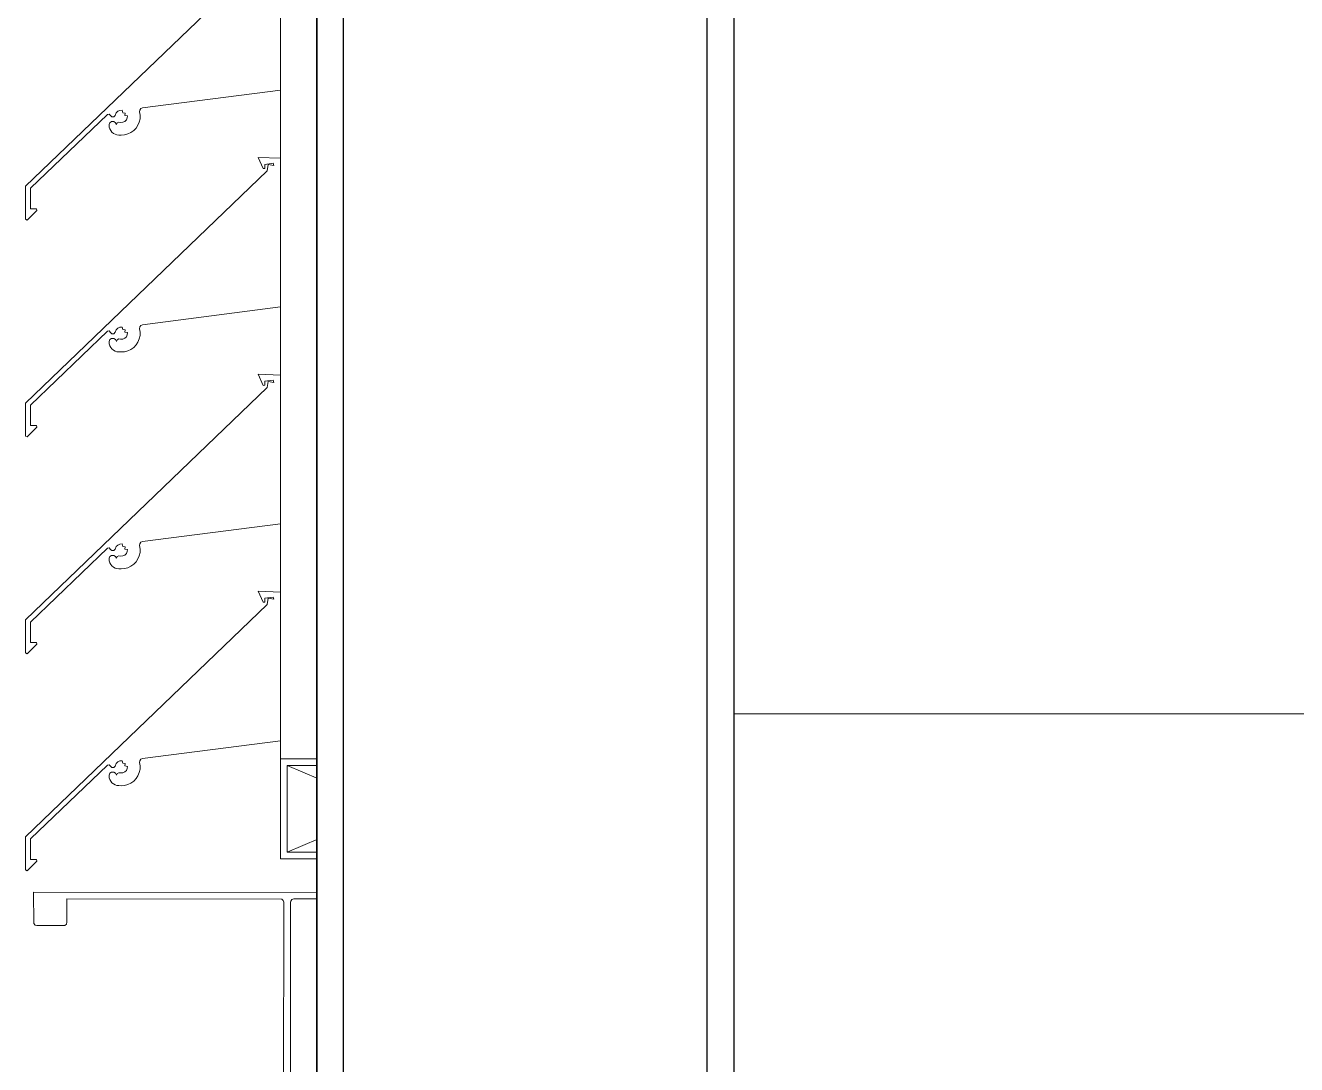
# Model space of a CAD drawing. Header units: millimetres. Extents: x -220592 to 404889, y -217665 to 38245.
# Drawn here: x 27678.1 to 28059.2, y -33120.9 to -32809.4 of the extents above; entities that cross this region are included whole.
import ezdxf

# ---------------------------------------------------------------- set-up
doc = ezdxf.new("R2010")
doc.units = ezdxf.units.MM
doc.set_wipeout_variables(frame=1)
doc.linetypes.add('XKITLINE00', pattern=[0])
for name, color, linetype in [('000 - 0_HIDE_OBJ_FRAMING_DEF_SUB_1', 7, 'Continuous'), ('000 - STRUCTURE_STEEL_FRAMING_SUB_COLOR_1', 7, 'Continuous'), ('000 - STRUCTURE_STEEL_FRAMING_SUB_COLOR_2', 7, 'Continuous'), ('000 - STRUCTURE_STEEL_FRAMING_WIPEOUT_', 7, 'Continuous')]:
    doc.layers.add(name, color=color, linetype=linetype)
doc.layers.add('Part', color=7, linetype='Continuous', lineweight=0)

# ---------------------------------------------------------------- blocks, each defined once
blk = doc.blocks.new('*A14011')
at = {"layer": 'Part', "color": 7, "linetype": 'XKITLINE00', "lineweight": 0}
for p, q in [((-172.298652, 184.256249), (-172.298652, 184.556249)), ((-171.648652, 184.556249), (-172.298652, 184.556249)), ((-171.648652, 184.256249), (-171.648652, 184.556249)), ((-172.278652, 184.276249), (-171.668652, 184.536249)), ((-172.278652, 184.536249), (-171.668652, 184.276249)), ((-172.278652, 184.276249), (-172.278652, 184.536249)), ((-172.278652, 184.536249), (-171.668652, 184.536249)), ((-171.668652, 184.536249), (-171.668652, 184.276249)), ((-172.298652, 184.256249), (-171.648652, 184.256249)), ((-171.668652, 184.276249), (-172.278652, 184.276249))]:
    blk.add_line(p, q, dxfattribs=at)
blk = doc.blocks.new('*A14012')
at = {"layer": 'Part', "color": 7, "linetype": 'XKITLINE00', "lineweight": 0}
for p, q in [((-171.648937, 184.40603), (-171.648981, 184.15603)), ((-171.628937, 184.406027), (-171.648937, 184.40603)), ((-171.628982, 184.146027), (-171.628937, 184.406027)), ((-171.648981, 184.15603), (-173.03898, 184.156273)), ((-173.03898, 184.156273), (-173.038236, 184.062446)), ((-172.938996, 184.066255), (-172.938984, 184.136255)), ((-172.938984, 184.136255), (-172.295157, 184.135382)), ((-172.295157, 184.135382), (-172.29067, 184.131698)), ((-172.29067, 184.131698), (-172.288986, 184.126142)), ((-172.288986, 184.126142), (-172.289912, 183.182315)), ((-172.26915, 183.186138), (-172.268986, 184.126138)), ((-172.268986, 184.126138), (-172.268224, 184.129965)), ((-172.268224, 184.129965), (-172.26454, 184.134452)), ((-172.26454, 184.134452), (-172.258984, 184.136137)), ((-172.258984, 184.136137), (-171.635157, 184.136789)), ((-171.635157, 184.136789), (-171.630669, 184.140471)), ((-171.630669, 184.140471), (-171.628982, 184.146027)), ((-173.038236, 184.062446), (-173.034553, 184.057957)), ((-173.034553, 184.057957), (-173.028998, 184.056271)), ((-173.028998, 184.056271), (-172.945171, 184.057018)), ((-172.945171, 184.057018), (-172.940682, 184.0607)), ((-172.940682, 184.0607), (-172.938996, 184.066255)), ((-173.037453, 183.251828), (-173.039139, 183.246273)), ((-173.032965, 183.25551), (-173.037453, 183.251828)), ((-172.949138, 183.256257), (-173.032965, 183.25551)), ((-172.943582, 183.254571), (-172.949138, 183.256257)), ((-172.9399, 183.250082), (-172.943582, 183.254571)), ((-172.939152, 183.176255), (-172.9399, 183.250082)), ((-173.039139, 183.246273), (-173.039155, 183.156273)), ((-172.299152, 183.176144), (-172.939152, 183.176255)), ((-172.293596, 183.177828), (-172.299152, 183.176144)), ((-172.289912, 183.182315), (-172.293596, 183.177828)), ((-172.267465, 183.180582), (-172.26915, 183.186138)), ((-172.262978, 183.176899), (-172.267465, 183.180582)), ((-171.639152, 183.176028), (-172.262978, 183.176899)), ((-171.633596, 183.174342), (-171.639152, 183.176028)), ((-171.629914, 183.169854), (-171.633596, 183.174342)), ((-173.039155, 183.156273), (-171.649155, 183.15603)), ((-171.649155, 183.15603), (-171.649199, 182.90603)), ((-171.629199, 182.906027), (-171.629914, 183.169854)), ((-171.649199, 182.90603), (-171.629199, 182.906027))]:
    blk.add_line(p, q, dxfattribs=at)
blk = doc.blocks.new('*A14029')
at = {"layer": 'Part', "color": 7, "linetype": 'XKITLINE00', "lineweight": 0}
for p, q in [((-171.648652, 184.556249), (-171.648652, 197.756135)), ((-172.298652, 186.356131), (-172.298652, 186.560427)), ((-172.298652, 185.706131), (-172.298652, 185.910427)), ((-172.298652, 185.056131), (-172.298652, 185.260427)), ((-172.298652, 184.556249), (-172.298652, 184.610427))]:
    blk.add_line(p, q, dxfattribs=at)
blk = doc.blocks.new('*A14251')
at = {"layer": 'Part', "color": 7, "linetype": 'XKITLINE00', "lineweight": 0}
for p, q in [((-172.298462, 185.056123), (-172.366148, 185.058745)), ((-172.366148, 185.058745), (-172.350613, 185.025258)), ((-172.345361, 185.037861), (-172.320378, 185.041001)), ((-172.320378, 185.041001), (-172.318342, 185.034428)), ((-172.298455, 184.610453), (-172.298462, 185.056123)), ((-172.338255, 185.018789), (-173.063377, 184.322543)), ((-172.350613, 185.025258), (-172.34549, 185.02567)), ((-172.34549, 185.02567), (-172.345361, 185.037861)), ((-172.335358, 185.037332), (-172.338255, 185.018789)), ((-172.335358, 185.037332), (-172.318342, 185.034428)), ((-172.712461, 184.557423), (-172.298455, 184.610453)), ((-172.790857, 184.542126), (-172.78619, 184.546913)), ((-172.78619, 184.546913), (-172.780114, 184.549703)), ((-172.780114, 184.549703), (-172.773442, 184.550125)), ((-172.773442, 184.550125), (-172.77112, 184.542735)), ((-172.720912, 184.545159), (-172.720672, 184.550681)), ((-172.719426, 184.535025), (-172.720912, 184.545159)), ((-172.720672, 184.550681), (-172.717536, 184.555233)), ((-172.717536, 184.555233), (-172.712461, 184.557423)), ((-173.048341, 184.316176), (-172.817326, 184.537579)), ((-172.817326, 184.537579), (-172.812166, 184.538671)), ((-172.810019, 184.512761), (-172.812659, 184.507287)), ((-172.812659, 184.507287), (-172.812163, 184.499517)), ((-172.812166, 184.538671), (-172.808512, 184.534044)), ((-172.804875, 184.515998), (-172.810019, 184.512761)), ((-172.808512, 184.534044), (-172.804048, 184.53019)), ((-172.798797, 184.51601), (-172.804875, 184.515998)), ((-172.804048, 184.53019), (-172.798154, 184.530396)), ((-172.793641, 184.512792), (-172.798797, 184.51601)), ((-172.798154, 184.530396), (-172.793971, 184.534553)), ((-172.793971, 184.534553), (-172.790857, 184.542126)), ((-172.790699, 184.50732), (-172.793641, 184.512792)), ((-172.788669, 184.512301), (-172.790699, 184.50732)), ((-172.783858, 184.514708), (-172.788669, 184.512301)), ((-172.77794, 184.513803), (-172.783858, 184.514708)), ((-172.77144, 184.514147), (-172.77794, 184.513803)), ((-172.765472, 184.516745), (-172.77144, 184.514147)), ((-172.77112, 184.542735), (-172.763955, 184.541791)), ((-172.76079, 184.521267), (-172.765472, 184.516745)), ((-172.763955, 184.541791), (-172.765124, 184.534731)), ((-172.765124, 184.534731), (-172.757418, 184.533625)), ((-172.757988, 184.527141), (-172.76079, 184.521267)), ((-172.757418, 184.533625), (-172.757988, 184.527141)), ((-172.726022, 184.50536), (-172.722024, 184.51479)), ((-172.722024, 184.51479), (-172.719801, 184.524789)), ((-172.719801, 184.524789), (-172.719426, 184.535025)), ((-172.812163, 184.499517), (-172.810428, 184.494021)), ((-172.810428, 184.494021), (-172.807674, 184.488958)), ((-172.807674, 184.488958), (-172.804002, 184.484515)), ((-172.804002, 184.484515), (-172.799549, 184.480857)), ((-172.799549, 184.480857), (-172.794479, 184.478117)), ((-172.794479, 184.478117), (-172.788978, 184.476398)), ((-172.788978, 184.476398), (-172.78325, 184.475762)), ((-172.78325, 184.475762), (-172.776451, 184.475664)), ((-172.776451, 184.475664), (-172.766238, 184.476449)), ((-172.766238, 184.476449), (-172.756337, 184.479072)), ((-172.756337, 184.479072), (-172.747074, 184.483445)), ((-172.747074, 184.483445), (-172.738758, 184.489423)), ((-172.738758, 184.489423), (-172.731662, 184.49681)), ((-172.731662, 184.49681), (-172.726022, 184.50536)), ((-173.063377, 184.322543), (-173.062824, 184.223392)), ((-173.047999, 184.25483), (-173.048341, 184.316176)), ((-173.058143, 184.220923), (-173.029494, 184.249812)), ((-173.030579, 184.254733), (-173.047999, 184.25483)), ((-173.029494, 184.249812), (-173.030579, 184.254733)), ((-173.062824, 184.223392), (-173.058143, 184.220923))]:
    blk.add_line(p, q, dxfattribs=at)
blk = doc.blocks.new('*A14252')
at = {"layer": 'Part', "color": 7, "linetype": 'XKITLINE00', "lineweight": 0}
for p, q in [((-172.298462, 185.706123), (-172.366148, 185.708745)), ((-172.366148, 185.708745), (-172.350613, 185.675258)), ((-172.34549, 185.67567), (-172.345361, 185.687861)), ((-172.345361, 185.687861), (-172.320378, 185.691001)), ((-172.320378, 185.691001), (-172.318342, 185.684428)), ((-172.298455, 185.260453), (-172.298462, 185.706123)), ((-172.338255, 185.668789), (-173.063377, 184.972543)), ((-172.350613, 185.675258), (-172.34549, 185.67567)), ((-172.335358, 185.687332), (-172.338255, 185.668789)), ((-172.335358, 185.687332), (-172.318342, 185.684428)), ((-172.712461, 185.207423), (-172.298455, 185.260453)), ((-172.790857, 185.192126), (-172.78619, 185.196913)), ((-172.78619, 185.196913), (-172.780114, 185.199703)), ((-172.780114, 185.199703), (-172.773442, 185.200125)), ((-172.773442, 185.200125), (-172.77112, 185.192735)), ((-172.77112, 185.192735), (-172.763955, 185.191791)), ((-172.720912, 185.195159), (-172.720672, 185.200681)), ((-172.719426, 185.185025), (-172.720912, 185.195159)), ((-172.720672, 185.200681), (-172.717536, 185.205233)), ((-172.717536, 185.205233), (-172.712461, 185.207423)), ((-173.048341, 184.966176), (-172.817326, 185.187579)), ((-172.817326, 185.187579), (-172.812166, 185.188671)), ((-172.810019, 185.162761), (-172.812659, 185.157287)), ((-172.812659, 185.157287), (-172.812163, 185.149517)), ((-172.812166, 185.188671), (-172.808512, 185.184044)), ((-172.804875, 185.165998), (-172.810019, 185.162761)), ((-172.808512, 185.184044), (-172.804048, 185.18019)), ((-172.798797, 185.16601), (-172.804875, 185.165998)), ((-172.804048, 185.18019), (-172.798154, 185.180396)), ((-172.793641, 185.162792), (-172.798797, 185.16601)), ((-172.798154, 185.180396), (-172.793971, 185.184553)), ((-172.793971, 185.184553), (-172.790857, 185.192126)), ((-172.790699, 185.15732), (-172.793641, 185.162792)), ((-172.788669, 185.162301), (-172.790699, 185.15732)), ((-172.783858, 185.164708), (-172.788669, 185.162301)), ((-172.77794, 185.163803), (-172.783858, 185.164708)), ((-172.77144, 185.164147), (-172.77794, 185.163803)), ((-172.765472, 185.166745), (-172.77144, 185.164147)), ((-172.76079, 185.171267), (-172.765472, 185.166745)), ((-172.763955, 185.191791), (-172.765124, 185.184731)), ((-172.765124, 185.184731), (-172.757418, 185.183625)), ((-172.757988, 185.177141), (-172.76079, 185.171267)), ((-172.757418, 185.183625), (-172.757988, 185.177141)), ((-172.731662, 185.14681), (-172.726022, 185.15536)), ((-172.726022, 185.15536), (-172.722024, 185.16479)), ((-172.722024, 185.16479), (-172.719801, 185.174789)), ((-172.719801, 185.174789), (-172.719426, 185.185025)), ((-172.812163, 185.149517), (-172.810428, 185.144021)), ((-172.810428, 185.144021), (-172.807674, 185.138958)), ((-172.807674, 185.138958), (-172.804002, 185.134515)), ((-172.804002, 185.134515), (-172.799549, 185.130857)), ((-172.799549, 185.130857), (-172.794479, 185.128117)), ((-172.794479, 185.128117), (-172.788978, 185.126398)), ((-172.788978, 185.126398), (-172.78325, 185.125762)), ((-172.78325, 185.125762), (-172.776451, 185.125664)), ((-172.776451, 185.125664), (-172.766238, 185.126449)), ((-172.766238, 185.126449), (-172.756337, 185.129072)), ((-172.756337, 185.129072), (-172.747074, 185.133445)), ((-172.747074, 185.133445), (-172.738758, 185.139423)), ((-172.738758, 185.139423), (-172.731662, 185.14681)), ((-173.063377, 184.972543), (-173.062824, 184.873392)), ((-173.047999, 184.90483), (-173.048341, 184.966176)), ((-173.058143, 184.870923), (-173.029494, 184.899812)), ((-173.030579, 184.904733), (-173.047999, 184.90483)), ((-173.029494, 184.899812), (-173.030579, 184.904733)), ((-173.062824, 184.873392), (-173.058143, 184.870923))]:
    blk.add_line(p, q, dxfattribs=at)
blk = doc.blocks.new('*A14253')
at = {"layer": 'Part', "color": 7, "linetype": 'XKITLINE00', "lineweight": 0}
for p, q in [((-172.298462, 186.356123), (-172.366148, 186.358745)), ((-172.366148, 186.358745), (-172.350613, 186.325258)), ((-172.34549, 186.32567), (-172.345361, 186.337861)), ((-172.345361, 186.337861), (-172.320378, 186.341001)), ((-172.335358, 186.337332), (-172.338255, 186.318789)), ((-172.335358, 186.337332), (-172.318342, 186.334428)), ((-172.320378, 186.341001), (-172.318342, 186.334428)), ((-172.298455, 185.910453), (-172.298462, 186.356123)), ((-172.338255, 186.318789), (-173.063377, 185.622543)), ((-172.350613, 186.325258), (-172.34549, 186.32567)), ((-172.712461, 185.857423), (-172.298455, 185.910453)), ((-172.793971, 185.834553), (-172.790857, 185.842126)), ((-172.790857, 185.842126), (-172.78619, 185.846913)), ((-172.78619, 185.846913), (-172.780114, 185.849703)), ((-172.780114, 185.849703), (-172.773442, 185.850125)), ((-172.773442, 185.850125), (-172.77112, 185.842735)), ((-172.77112, 185.842735), (-172.763955, 185.841791)), ((-172.763955, 185.841791), (-172.765124, 185.834731)), ((-172.720912, 185.845159), (-172.720672, 185.850681)), ((-172.719426, 185.835025), (-172.720912, 185.845159)), ((-172.720672, 185.850681), (-172.717536, 185.855233)), ((-172.717536, 185.855233), (-172.712461, 185.857423)), ((-173.048341, 185.616176), (-172.817326, 185.837579)), ((-172.817326, 185.837579), (-172.812166, 185.838671)), ((-172.810019, 185.812761), (-172.812659, 185.807287)), ((-172.812659, 185.807287), (-172.812163, 185.799517)), ((-172.812166, 185.838671), (-172.808512, 185.834044)), ((-172.804875, 185.815998), (-172.810019, 185.812761)), ((-172.808512, 185.834044), (-172.804048, 185.83019)), ((-172.798797, 185.81601), (-172.804875, 185.815998)), ((-172.804048, 185.83019), (-172.798154, 185.830396)), ((-172.793641, 185.812792), (-172.798797, 185.81601)), ((-172.798154, 185.830396), (-172.793971, 185.834553)), ((-172.790699, 185.80732), (-172.793641, 185.812792)), ((-172.788669, 185.812301), (-172.790699, 185.80732)), ((-172.783858, 185.814708), (-172.788669, 185.812301)), ((-172.77794, 185.813803), (-172.783858, 185.814708)), ((-172.77144, 185.814147), (-172.77794, 185.813803)), ((-172.765472, 185.816745), (-172.77144, 185.814147)), ((-172.76079, 185.821267), (-172.765472, 185.816745)), ((-172.765124, 185.834731), (-172.757418, 185.833625)), ((-172.757988, 185.827141), (-172.76079, 185.821267)), ((-172.757418, 185.833625), (-172.757988, 185.827141)), ((-172.731662, 185.79681), (-172.726022, 185.80536)), ((-172.726022, 185.80536), (-172.722024, 185.81479)), ((-172.722024, 185.81479), (-172.719801, 185.824789)), ((-172.719801, 185.824789), (-172.719426, 185.835025)), ((-172.812163, 185.799517), (-172.810428, 185.794021)), ((-172.810428, 185.794021), (-172.807674, 185.788958)), ((-172.807674, 185.788958), (-172.804002, 185.784515)), ((-172.804002, 185.784515), (-172.799549, 185.780857)), ((-172.799549, 185.780857), (-172.794479, 185.778117)), ((-172.794479, 185.778117), (-172.788978, 185.776398)), ((-172.788978, 185.776398), (-172.78325, 185.775762)), ((-172.78325, 185.775762), (-172.776451, 185.775664)), ((-172.776451, 185.775664), (-172.766238, 185.776449)), ((-172.766238, 185.776449), (-172.756337, 185.779072)), ((-172.756337, 185.779072), (-172.747074, 185.783445)), ((-172.747074, 185.783445), (-172.738758, 185.789423)), ((-172.738758, 185.789423), (-172.731662, 185.79681)), ((-173.063377, 185.622543), (-173.062824, 185.523392)), ((-173.047999, 185.55483), (-173.048341, 185.616176)), ((-173.058143, 185.520923), (-173.029494, 185.549812)), ((-173.030579, 185.554733), (-173.047999, 185.55483)), ((-173.029494, 185.549812), (-173.030579, 185.554733)), ((-173.062824, 185.523392), (-173.058143, 185.520923))]:
    blk.add_line(p, q, dxfattribs=at)
blk = doc.blocks.new('*A14254')
at = {"layer": 'Part', "color": 7, "linetype": 'XKITLINE00', "lineweight": 0}
for p, q in [((-172.298462, 187.006123), (-172.366148, 187.008745)), ((-172.366148, 187.008745), (-172.350613, 186.975258)), ((-172.34549, 186.97567), (-172.345361, 186.987861)), ((-172.345361, 186.987861), (-172.320378, 186.991001)), ((-172.335358, 186.987332), (-172.338255, 186.968789)), ((-172.335358, 186.987332), (-172.318342, 186.984428)), ((-172.320378, 186.991001), (-172.318342, 186.984428)), ((-172.298455, 186.560453), (-172.298462, 187.006123)), ((-172.338255, 186.968789), (-173.063377, 186.272543)), ((-172.350613, 186.975258), (-172.34549, 186.97567)), ((-172.712461, 186.507423), (-172.298455, 186.560453)), ((-172.817326, 186.487579), (-172.812166, 186.488671)), ((-172.812166, 186.488671), (-172.808512, 186.484044)), ((-172.793971, 186.484553), (-172.790857, 186.492126)), ((-172.790857, 186.492126), (-172.78619, 186.496913)), ((-172.78619, 186.496913), (-172.780114, 186.499703)), ((-172.780114, 186.499703), (-172.773442, 186.500125)), ((-172.773442, 186.500125), (-172.77112, 186.492735)), ((-172.77112, 186.492735), (-172.763955, 186.491791)), ((-172.763955, 186.491791), (-172.765124, 186.484731)), ((-172.720912, 186.495159), (-172.720672, 186.500681)), ((-172.719426, 186.485025), (-172.720912, 186.495159)), ((-172.720672, 186.500681), (-172.717536, 186.505233)), ((-172.717536, 186.505233), (-172.712461, 186.507423)), ((-173.048341, 186.266176), (-172.817326, 186.487579)), ((-172.810019, 186.462761), (-172.812659, 186.457287)), ((-172.812659, 186.457287), (-172.812163, 186.449517)), ((-172.804875, 186.465998), (-172.810019, 186.462761)), ((-172.808512, 186.484044), (-172.804048, 186.48019)), ((-172.798797, 186.46601), (-172.804875, 186.465998)), ((-172.804048, 186.48019), (-172.798154, 186.480396)), ((-172.793641, 186.462792), (-172.798797, 186.46601)), ((-172.798154, 186.480396), (-172.793971, 186.484553)), ((-172.790699, 186.45732), (-172.793641, 186.462792)), ((-172.788669, 186.462301), (-172.790699, 186.45732)), ((-172.783858, 186.464708), (-172.788669, 186.462301)), ((-172.77794, 186.463803), (-172.783858, 186.464708)), ((-172.77144, 186.464147), (-172.77794, 186.463803)), ((-172.765472, 186.466745), (-172.77144, 186.464147)), ((-172.76079, 186.471267), (-172.765472, 186.466745)), ((-172.765124, 186.484731), (-172.757418, 186.483625)), ((-172.757988, 186.477141), (-172.76079, 186.471267)), ((-172.757418, 186.483625), (-172.757988, 186.477141)), ((-172.731662, 186.44681), (-172.726022, 186.45536)), ((-172.726022, 186.45536), (-172.722024, 186.46479)), ((-172.722024, 186.46479), (-172.719801, 186.474789)), ((-172.719801, 186.474789), (-172.719426, 186.485025)), ((-172.812163, 186.449517), (-172.810428, 186.444021)), ((-172.810428, 186.444021), (-172.807674, 186.438958)), ((-172.807674, 186.438958), (-172.804002, 186.434515)), ((-172.804002, 186.434515), (-172.799549, 186.430857)), ((-172.799549, 186.430857), (-172.794479, 186.428117)), ((-172.794479, 186.428117), (-172.788978, 186.426398)), ((-172.788978, 186.426398), (-172.78325, 186.425762)), ((-172.78325, 186.425762), (-172.776451, 186.425664)), ((-172.776451, 186.425664), (-172.766238, 186.426449)), ((-172.766238, 186.426449), (-172.756337, 186.429072)), ((-172.756337, 186.429072), (-172.747074, 186.433445)), ((-172.747074, 186.433445), (-172.738758, 186.439423)), ((-172.738758, 186.439423), (-172.731662, 186.44681)), ((-173.063377, 186.272543), (-173.062824, 186.173392)), ((-173.047999, 186.20483), (-173.048341, 186.266176)), ((-173.058143, 186.170923), (-173.029494, 186.199812)), ((-173.030579, 186.204733), (-173.047999, 186.20483)), ((-173.029494, 186.199812), (-173.030579, 186.204733)), ((-173.062824, 186.173392), (-173.058143, 186.170923))]:
    blk.add_line(p, q, dxfattribs=at)
blk = doc.blocks.new('*A13473')
at = {"layer": '000 - 0_HIDE_OBJ_FRAMING_DEF_SUB_1', "color": 7, "linetype": 'XKITLINE00', "lineweight": 0}
blk.add_line((-170.903355, 184.690792), (-170.903355, 184.940805), dxfattribs=at)
blk = doc.blocks.new('*A13474')
at = {"layer": '000 - 0_HIDE_OBJ_FRAMING_DEF_SUB_1', "color": 7, "linetype": 'XKITLINE00', "lineweight": 0}
for p, q in [((-171.153485, 212.440805), (-171.153485, 184.940805)), ((-171.073485, 184.940805), (-171.073485, 212.440805)), ((-169.983485, 184.940805), (-169.983485, 212.440805)), ((-169.903485, 184.940805), (-169.903485, 187.690805)), ((-169.903485, 184.940805), (-171.153485, 184.940805))]:
    blk.add_line(p, q, dxfattribs=at)
blk = doc.blocks.new('*A14004')
at = {"layer": '000 - 0_HIDE_OBJ_FRAMING_DEF_SUB_1', "color": 7, "linetype": 'XKITLINE00', "lineweight": 0}
for p, q in [((-170.903349, 184.690792), (-166.903349, 184.690792)), ((-170.903349, 182.690792), (-170.903349, 184.690792))]:
    blk.add_line(p, q, dxfattribs=at)
blk = doc.blocks.new('W-1-PP18-ST_20260402-011103_LOWER_PL')
at = {"layer": '000 - 0_HIDE_OBJ_FRAMING_DEF_SUB_1', "color": 7, "lineweight": 0, "xscale": 100, "yscale": 100, "zscale": 100}
for name in ['*A13473', '*A13474', '*A14004']:
    blk.add_blockref(name, (17759.3349, -35779.0805), dxfattribs=at)
blk = doc.blocks.new('*U17508')
at = {"color": 7}
blk.add_wipeout([(0, 0), (0, 125), (5750, 125), (5750, 0)], dxfattribs=at).dxf.layer = '000 - STRUCTURE_STEEL_FRAMING_WIPEOUT_'
at = {"layer": '000 - STRUCTURE_STEEL_FRAMING_SUB_COLOR_1', "color": 7}
for points in [[(0, 125), (0, 117), (5750, 117), (5750, 125)], [(0, 0), (0, 8), (5750, 8), (5750, 0)]]:
    blk.add_lwpolyline(points, close=True, dxfattribs=at)
at = {"layer": '000 - STRUCTURE_STEEL_FRAMING_SUB_COLOR_2', "color": 7}
blk.add_lwpolyline([(0, 0), (0, 125), (5750, 125), (5750, 0)], close=True, dxfattribs=at)
blk = doc.blocks.new('W-1-PP18-ST_20260402-014810LOPL_MAIN_ST')
at = {"color": 7, "rotation": 90}
blk.add_blockref('*U17508', (769, -20285), dxfattribs=at)

msp = doc.modelspace()

# ---------------------------------------------------------------- block references
at = {"color": 7, "lineweight": 0, "xscale": 100, "yscale": 100, "zscale": 100}
for name in ['*A14029', '*A14254', '*A14253', '*A14252', '*A14251', '*A14011', '*A14012']:
    msp.add_blockref(name, (44984.4833, -51484.8507), dxfattribs=at)

# ---------------------------------------------------------------- next in the draw order: block references
at = {"layer": 'Defpoints', "color": 7}
msp.add_blockref('W-1-PP18-ST_20260402-011103_LOWER_PL', (27121.4984, -15705.7702), dxfattribs=at)

# ---------------------------------------------------------------- next in the draw order: block references
msp.add_blockref('W-1-PP18-ST_20260402-014810LOPL_MAIN_ST', (27121.4984, -15705.7702), dxfattribs=at)

doc.saveas('drawing.dxf')
